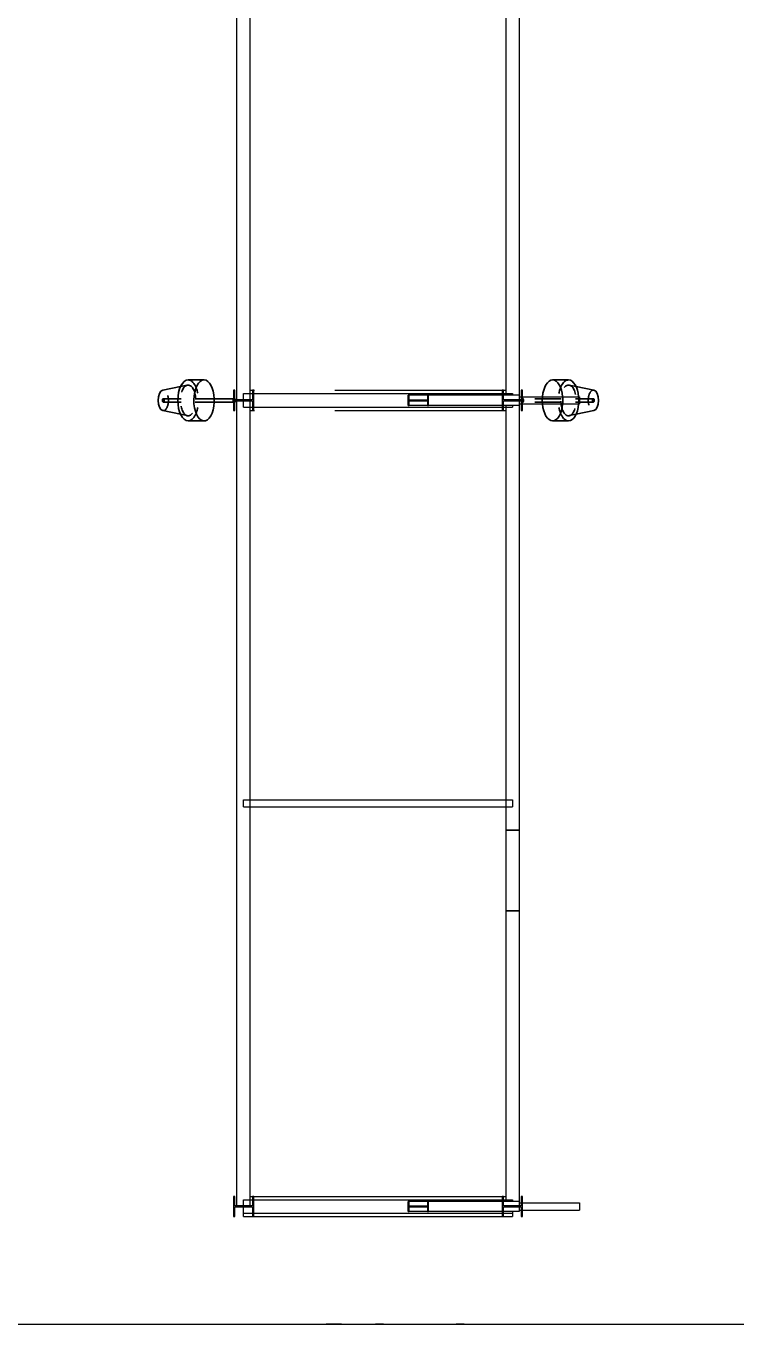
# Model space of a CAD drawing. Header units: inches. Extents: x 517790 to 538444, y 301815 to 302461.
# Drawn here: x 517884.01 to 517889, y 302291.26 to 302300.38 of the extents above; entities that cross this region are included whole.
import ezdxf

# ---------------------------------------------------------------- set-up
doc = ezdxf.new("R2010")
doc.units = ezdxf.units.IN
doc.header["$MEASUREMENT"] = 0
doc.linetypes.add('BLAST PROOF PARTITION-EMBED 1_DWG$0$DIVIDE2', pattern=[0.625, 0.25, -0.125, 0, -0.125, 0, -0.125])
doc.linetypes.add('CABLE ROUTE FOR TOTAL PLANE-EMBED 1_DWG$0$HIDDEN2', pattern=[0.1875, 0.125, -0.0625])
for name, color, linetype in [('CABLE ROUTE FOR TOTAL PLANE-EMBED 1_DWG$0$DwgTemplate', 7, 'Continuous'), ('硅胶总平面底图 工艺装置区', 253, 'Continuous'), ('硅胶总平面底图0804', 253, 'Continuous')]:
    doc.layers.add(name, color=color, linetype=linetype)

msp = doc.modelspace()

# ---------------------------------------------------------------- linework, layer by layer
at = {"layer": 'CABLE ROUTE FOR TOTAL PLANE-EMBED 1_DWG$0$DwgTemplate', "color": 253, "linetype": 'Continuous', "lineweight": 25}
for p, q in [((517885.4909, 302294.9102), (517885.4909, 302348.8016)), ((517885.5853, 302294.9056), (517885.5853, 302348.8016)), ((517887.3789, 302303.3825), (517887.3789, 302297.7894)), ((517887.4733, 302303.3825), (517887.4733, 302297.7894)), ((517885.4767, 302297.8248), (517885.4673, 302297.8248)), ((517885.4673, 302297.8248), (517885.4673, 302297.6832)), ((517885.4767, 302297.7573), (517885.4767, 302297.8248)), ((517885.5995, 302297.7573), (517885.4767, 302297.7573)), ((517885.4767, 302297.7507), (517885.5995, 302297.7507)), ((517885.4767, 302297.6832), (517885.4767, 302297.7507)), ((517885.5381, 302297.8012), (517887.3553, 302297.8012)), ((517885.5381, 302297.7068), (517885.5381, 302297.8012)), ((517885.5853, 302297.8248), (517885.5995, 302297.8248)), ((517885.6089, 302297.8248), (517885.5995, 302297.8248)), ((517885.5995, 302297.8248), (517885.5995, 302297.7573)), ((517885.5995, 302297.7507), (517885.5995, 302297.6832)), ((517885.6089, 302297.6832), (517885.6089, 302297.8248)), ((517885.6089, 302297.8248), (517885.6136, 302297.8248)), ((517886.18, 302297.8248), (517887.3553, 302297.8248)), ((517886.6945, 302297.7894), (517886.6945, 302297.7186)), ((517886.7011, 302297.7894), (517886.6945, 302297.7894)), ((517887.4733, 302297.7894), (517886.6945, 302297.7894)), ((517886.6945, 302297.7186), (517886.6945, 302297.7894)), ((517886.7011, 302297.7563), (517886.7011, 302297.7894)), ((517886.8295, 302297.7563), (517886.7011, 302297.7563)), ((517886.7011, 302297.7516), (517886.8295, 302297.7516)), ((517886.7011, 302297.7186), (517886.7011, 302297.7516)), ((517886.8361, 302297.7894), (517886.8295, 302297.7894)), ((517886.8295, 302297.7894), (517886.8295, 302297.7563)), ((517886.8295, 302297.7516), (517886.8295, 302297.7186)), ((517886.8361, 302297.7186), (517886.8361, 302297.7894)), ((517887.3647, 302297.8248), (517887.3553, 302297.8248)), ((517887.3553, 302297.8248), (517887.3553, 302297.6832)), ((517887.3647, 302297.7573), (517887.3647, 302297.8248)), ((517887.3647, 302297.8248), (517887.3789, 302297.8248)), ((517887.3647, 302297.8012), (517887.4261, 302297.8012)), ((517887.4875, 302297.7573), (517887.3647, 302297.7573)), ((517887.3647, 302297.6832), (517887.3647, 302297.7507)), ((517887.3647, 302297.7507), (517887.4875, 302297.7507)), ((517887.4261, 302297.8012), (517887.4261, 302297.7894)), ((517887.4733, 302297.7894), (517887.4733, 302297.7186)), ((517887.4733, 302297.779), (517887.4875, 302297.779)), ((517887.4969, 302297.8248), (517887.4875, 302297.8248)), ((517887.4875, 302297.8248), (517887.4875, 302297.7573)), ((517887.4875, 302297.7507), (517887.4875, 302297.6832)), ((517887.4969, 302297.6832), (517887.4969, 302297.8248)), ((517887.4969, 302297.779), (517887.8981, 302297.779)), ((517887.8981, 302297.779), (517887.8981, 302297.729)), ((517885.4673, 302297.6832), (517885.4767, 302297.6832)), ((517885.5381, 302297.7068), (517887.3553, 302297.7068)), ((517885.5853, 302297.6832), (517885.5995, 302297.6832)), ((517885.5995, 302297.6832), (517885.6089, 302297.6832)), ((517885.6089, 302297.6832), (517885.6136, 302297.6832)), ((517886.18, 302297.6832), (517887.3553, 302297.6832)), ((517886.6945, 302297.7186), (517886.7011, 302297.7186)), ((517887.4733, 302297.7186), (517886.6945, 302297.7186)), ((517886.8295, 302297.7186), (517886.8361, 302297.7186)), ((517887.3553, 302297.6832), (517887.3647, 302297.6832)), ((517887.3647, 302297.7068), (517887.4261, 302297.7068)), ((517887.3647, 302297.6832), (517887.3789, 302297.6832)), ((517887.3789, 302297.7186), (517887.3789, 302292.1254)), ((517887.4261, 302297.7186), (517887.4261, 302297.7068)), ((517887.4733, 302297.729), (517887.4875, 302297.729)), ((517887.4733, 302297.7186), (517887.4733, 302292.1254)), ((517887.4875, 302297.6832), (517887.4969, 302297.6832)), ((517887.4969, 302297.729), (517887.8981, 302297.729)), ((517885.5381, 302294.9079), (517885.5381, 302294.947)), ((517885.5381, 302294.947), (517887.4261, 302294.947)), ((517887.4261, 302294.947), (517887.4261, 302294.897)), ((517885.4909, 302292.09), (517885.4909, 302294.9102)), ((517885.5381, 302294.897), (517885.5381, 302294.9079)), ((517885.5381, 302294.897), (517885.8981, 302294.897)), ((517885.5853, 302292.09), (517885.5853, 302294.9056)), ((517885.8981, 302294.897), (517887.4261, 302294.897)), ((517885.4673, 302292.1608), (517885.4673, 302292.0192)), ((517885.4767, 302292.1608), (517885.4673, 302292.1608)), ((517885.4767, 302292.0933), (517885.4767, 302292.1608)), ((517885.5995, 302292.0933), (517885.4767, 302292.0933)), ((517885.5381, 302292.0428), (517885.5381, 302292.1372)), ((517885.5381, 302292.1372), (517887.3553, 302292.1372)), ((517885.5853, 302292.1608), (517885.5995, 302292.1608)), ((517885.6089, 302292.1608), (517885.5995, 302292.1608)), ((517885.5995, 302292.1608), (517885.5995, 302292.0933)), ((517885.6089, 302292.1608), (517887.3553, 302292.1608)), ((517885.6089, 302292.0192), (517885.6089, 302292.1608)), ((517887.4733, 302292.1254), (517886.6945, 302292.1254)), ((517886.6945, 302292.0546), (517886.6945, 302292.1254)), ((517886.6945, 302292.1254), (517886.6945, 302292.0546)), ((517886.7011, 302292.1254), (517886.6945, 302292.1254)), ((517886.7011, 302292.0924), (517886.7011, 302292.1254)), ((517886.8295, 302292.0924), (517886.7011, 302292.0924)), ((517886.8295, 302292.1254), (517886.8295, 302292.0924)), ((517886.8361, 302292.1254), (517886.8295, 302292.1254)), ((517886.8361, 302292.0546), (517886.8361, 302292.1254)), ((517887.3553, 302292.1608), (517887.3553, 302292.0192)), ((517887.3647, 302292.1608), (517887.3553, 302292.1608)), ((517887.3647, 302292.1608), (517887.3789, 302292.1608)), ((517887.3647, 302292.0933), (517887.3647, 302292.1608)), ((517887.3647, 302292.1372), (517887.4261, 302292.1372)), ((517887.4875, 302292.0933), (517887.3647, 302292.0933)), ((517887.4261, 302292.1372), (517887.4261, 302292.1254)), ((517887.4733, 302292.1254), (517887.4733, 302292.0546)), ((517887.4733, 302292.115), (517887.4875, 302292.115)), ((517887.4969, 302292.1608), (517887.4875, 302292.1608)), ((517887.4875, 302292.1608), (517887.4875, 302292.0933)), ((517887.4969, 302292.0192), (517887.4969, 302292.1608)), ((517887.4969, 302292.115), (517887.8981, 302292.115)), ((517887.8981, 302292.115), (517887.8981, 302292.065)), ((517885.4673, 302292.0192), (517885.4767, 302292.0192)), ((517885.4767, 302292.0192), (517885.4767, 302292.0867)), ((517885.4767, 302292.0867), (517885.5995, 302292.0867)), ((517885.5853, 302292.09), (517885.4909, 302292.09)), ((517885.5381, 302292.0192), (517885.5381, 302292.0428)), ((517885.5381, 302292.0428), (517887.3553, 302292.0428)), ((517885.5381, 302292.0192), (517885.5995, 302292.0192)), ((517885.5995, 302292.0867), (517885.5995, 302292.0192)), ((517885.5995, 302292.0192), (517885.6089, 302292.0192)), ((517885.6089, 302292.0192), (517887.3553, 302292.0192)), ((517887.4733, 302292.0546), (517886.6945, 302292.0546)), ((517886.6945, 302292.0546), (517886.7011, 302292.0546)), ((517886.7011, 302292.0546), (517886.7011, 302292.0876)), ((517886.7011, 302292.0876), (517886.8295, 302292.0876)), ((517886.8295, 302292.0876), (517886.8295, 302292.0546)), ((517886.8295, 302292.0546), (517886.8361, 302292.0546)), ((517887.3553, 302292.0192), (517887.3647, 302292.0192)), ((517887.3647, 302292.0192), (517887.3647, 302292.0867)), ((517887.3647, 302292.0867), (517887.4875, 302292.0867)), ((517887.3647, 302292.0428), (517887.4261, 302292.0428)), ((517887.3647, 302292.0192), (517887.4261, 302292.0192)), ((517887.4261, 302292.0546), (517887.4261, 302292.0428)), ((517887.4261, 302292.0428), (517887.4261, 302292.0192)), ((517887.4733, 302292.065), (517887.4875, 302292.065)), ((517887.4875, 302292.0867), (517887.4875, 302292.0192)), ((517887.4875, 302292.0192), (517887.4969, 302292.0192)), ((517887.4969, 302292.065), (517887.8981, 302292.065))]:
    msp.add_line(p, q, dxfattribs=at)
at = {"layer": 'CABLE ROUTE FOR TOTAL PLANE-EMBED 1_DWG$0$DwgTemplate', "color": 253, "linetype": 'Continuous', "lineweight": 35}
for p, q in [((517884.9701, 302297.8252), (517885.0954, 302297.8511)), ((517885.1483, 302297.8975), (517885.2604, 302297.8975)), ((517887.8204, 302297.8975), (517887.7083, 302297.8975)), ((517887.9986, 302297.8252), (517887.8733, 302297.8511)), ((517885.2604, 302297.7656), (517885.4269, 302297.7656)), ((517885.4605, 302297.7656), (517885.4673, 302297.7656)), ((517884.9701, 302297.6821), (517885.0954, 302297.6561)), ((517885.2604, 302297.7416), (517885.4269, 302297.7416)), ((517885.4605, 302297.7416), (517885.4673, 302297.7416)), ((517887.9986, 302297.6821), (517887.8733, 302297.6561)), ((517885.1483, 302297.6098), (517885.2604, 302297.6098)), ((517887.8204, 302297.6098), (517887.7083, 302297.6098)), ((517887.4733, 302294.7344), (517887.3789, 302294.7344)), ((517887.4733, 302294.168), (517887.3789, 302294.168))]:
    msp.add_line(p, q, dxfattribs=at)
at = {"layer": 'CABLE ROUTE FOR TOTAL PLANE-EMBED 1_DWG$0$DwgTemplate', "color": 253, "linetype": 'CABLE ROUTE FOR TOTAL PLANE-EMBED 1_DWG$0$HIDDEN2', "lineweight": 35}
for p, q in [((517885.0954, 302297.8511), (517885.1427, 302297.8609)), ((517887.8733, 302297.8511), (517887.826, 302297.8609)), ((517884.9739, 302297.7656), (517885.2604, 302297.7656)), ((517885.4269, 302297.7656), (517885.4605, 302297.7656)), ((517885.4673, 302297.7656), (517885.4722, 302297.7656)), ((517887.7083, 302297.7656), (517887.4965, 302297.7656)), ((517887.9948, 302297.7656), (517887.7083, 302297.7656)), ((517884.9739, 302297.7416), (517885.2604, 302297.7416)), ((517885.0954, 302297.6561), (517885.1427, 302297.6463)), ((517885.4269, 302297.7416), (517885.4605, 302297.7416)), ((517885.4673, 302297.7416), (517885.4722, 302297.7416)), ((517887.7083, 302297.7416), (517887.4965, 302297.7416)), ((517887.9948, 302297.7416), (517887.7083, 302297.7416)), ((517887.8733, 302297.6561), (517887.826, 302297.6463))]:
    msp.add_line(p, q, dxfattribs=at)
at = {"layer": 'CABLE ROUTE FOR TOTAL PLANE-EMBED 1_DWG$0$DwgTemplate', "color": 253, "linetype": 'Continuous', "lineweight": 35}
for centre, major_axis, start_param, end_param in [((517885.1483, 302297.7536), (0, -0.1439), 3.141593, 6.283185), ((517885.2604, 302297.7536), (0, -0.1439), 3.141593, 7.770552), ((517885.2604, 302297.7536), (0, 0.1439), 4.795819, 6.283185), ((517887.7083, 302297.7536), (0, 0.1439), 4.88962, 7.676751), ((517887.8204, 302297.7536), (0, 0.1439), 4.88962, 6.283185), ((517884.9739, 302297.7536), (0, -0.0719), 3.244874, 6.179904), ((517885.4722, 302297.7536), (0, 0.015), 0.715341, 2.426252), ((517885.4722, 302297.7536), (0, 0.015), 0.715341, 2.426252), ((517885.4722, 302297.7536), (0, 0.012), 0.961138, 2.180455), ((517885.4722, 302297.7536), (0, 0.015), 4.95857, 5.634715), ((517885.4722, 302297.7536), (0, 0.015), 4.95857, 5.634715), ((517885.4722, 302297.7536), (0, -0.012), 1.880344, 2.286), ((517885.4722, 302297.7536), (0, -0.015), 0.64847, 1.372252), ((517885.4722, 302297.7536), (0, -0.015), 0.64847, 1.372252), ((517885.4722, 302297.7536), (0, -0.012), 0.855593, 1.321674), ((517887.9948, 302297.7536), (0, 0.0719), 3.244874, 6.179904), ((517887.7083, 302297.7536), (0, -0.1439), 4.884705, 6.283185), ((517887.7083, 302297.7536), (0, -0.1439), 0, 1.39848), ((517887.8204, 302297.7536), (0, -0.1439), 0, 1.39848)]:
    msp.add_ellipse(centre, major_axis=major_axis, ratio=0.5, start_param=start_param, end_param=end_param, dxfattribs=at)
at = {"layer": 'CABLE ROUTE FOR TOTAL PLANE-EMBED 1_DWG$0$DwgTemplate', "color": 253, "linetype": 'CABLE ROUTE FOR TOTAL PLANE-EMBED 1_DWG$0$HIDDEN2', "lineweight": 35}
for centre, major_axis in [((517885.1483, 302297.7536), (0, 0.1079)), ((517887.8204, 302297.7536), (0, -0.1079)), ((517884.9739, 302297.7536), (0, 0.012)), ((517887.4965, 302297.7536), (0, 0.015)), ((517887.4965, 302297.7536), (0, 0.015)), ((517887.4965, 302297.7536), (0, -0.012)), ((517887.9948, 302297.7536), (0, -0.012))]:
    msp.add_ellipse(centre, major_axis=major_axis, ratio=0.5, dxfattribs=at)
for centre, major_axis, start_param, end_param in [((517885.1483, 302297.7536), (0, 0.1439), 3.141593, 6.283185), ((517887.8204, 302297.7536), (0, -0.1439), 3.141593, 6.283185), ((517884.9739, 302297.7536), (0, 0.0719), 3.038311, 6.283185), ((517884.9739, 302297.7536), (0, 0.0719), 0, 0.103282), ((517885.2604, 302297.7536), (0, -0.1439), 1.487366, 1.654226), ((517885.4722, 302297.7536), (0, 0.015), 0, 0.715341), ((517885.4722, 302297.7536), (0, 0.015), 0, 0.715341), ((517885.4722, 302297.7536), (0, 0.012), 0, 0.961138), ((517885.4722, 302297.7536), (0, -0.012), 5.322048, 7.138778), ((517885.4722, 302297.7536), (0, 0.015), 5.634715, 6.283185), ((517885.4722, 302297.7536), (0, 0.015), 5.634715, 6.283185), ((517885.4722, 302297.7536), (0, 0.012), 5.427593, 6.283185), ((517885.4722, 302297.7536), (0, -0.012), 1.321674, 1.880344), ((517885.4722, 302297.7536), (0, 0.015), 4.513845, 4.95857), ((517885.4722, 302297.7536), (0, 0.015), 4.513845, 4.95857), ((517887.7083, 302297.7536), (0, 0.1439), 1.487366, 1.654226), ((517887.7083, 302297.7536), (0, 0.1439), 1.393566, 1.487366), ((517887.7083, 302297.7536), (0, -0.1439), 1.39848, 1.748027), ((517887.8204, 302297.7536), (0, -0.1439), 1.39848, 1.748027), ((517887.9948, 302297.7536), (0, -0.0719), 3.038311, 6.283185), ((517885.4722, 302297.7536), (0, -0.015), 5.567844, 6.931655), ((517885.4722, 302297.7536), (0, -0.015), 5.567844, 6.931655), ((517887.7083, 302297.7536), (0, 0.1439), 1.654226, 1.743113), ((517887.9948, 302297.7536), (0, -0.0719), 0, 0.103282)]:
    msp.add_ellipse(centre, major_axis=major_axis, ratio=0.5, start_param=start_param, end_param=end_param, dxfattribs=at)
at = {"layer": '硅胶总平面底图 工艺装置区', "linetype": 'BLAST PROOF PARTITION-EMBED 1_DWG$0$DIVIDE2', "lineweight": -3, "ltscale": 400}
msp.add_line((517875.7208, 302291.2639), (517896.8663, 302291.2639), dxfattribs=at)
at = {"layer": '硅胶总平面底图0804', "lineweight": 20}
msp.add_line((517875.7205, 302291.2639), (517896.8661, 302291.2639), dxfattribs=at)
at = {"layer": '硅胶总平面底图0804', "color": 7, "linetype": 'Continuous', "lineweight": 20}
for p, q in [((517886.2263, 302291.2652), (517886.1184, 302291.2652)), ((517886.5211, 302291.2652), (517886.4642, 302291.2652)), ((517887.0875, 302291.2652), (517887.0305, 302291.2652))]:
    msp.add_line(p, q, dxfattribs=at)

doc.saveas('drawing.dxf')
